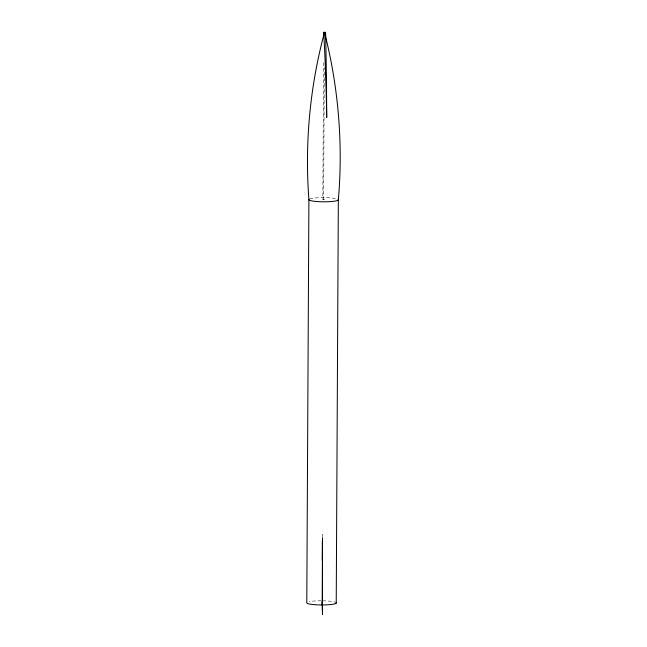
<?xml version="1.0" encoding="UTF-8"?>
<svg xmlns="http://www.w3.org/2000/svg" width="647" height="647" viewBox="0 0 647 647"><rect width="100%" height="100%" fill="white"/><g stroke="black" fill="none" stroke-linecap="round" stroke-linejoin="round"><path stroke-width="0.49" stroke-dasharray="3.23 2.43" d="M323.565 62.63L322.845 199.745L324.713 199.713M323.621 199.721L324.309 67.644M322.368 537.374L322.384 534.373L322.327 537.398M321.227 600.812L318.793 600.812A14.768 2.078 0.3 0 0 309.331 601.637M322.643 600.804A14.768 2.078 0.3 0 1 334.822 602.042M309.695 198.952A14.768 2.078 0.3 0 1 322.829 197.634A14.768 2.078 0.3 0 1 336.933 198.888"/><path stroke-width="0.97" d="M336.23 603.109L338.341 199.955C343.201 143.828 338.462 86.924 324.495 32.35L323.726 32.382A510.054 120.196 88.3 0 1 326.711 117.439L326.63 103.245A510.645 54.979 89.4 0 0 325.595 32.35L324.495 32.35C309.913 86.658 304.64 143.416 308.902 199.478L306.791 602.64A14.768 2.078 0.3 0 0 320.37 604.945L324.22 604.937A14.768 2.078 0.3 0 0 336.019 602.567M323.694 37.429L323.726 32.382M324.487 34.372L324.495 32.35M322.255 560.318L322.352 541.361M322.174 604.937L322.521 538.53L322.481 614.65L322.069 601.637M338.13 199.413A14.768 2.078 0.3 0 1 324.414 201.799A14.768 2.078 0.3 0 1 308.902 199.478"/></g></svg>
